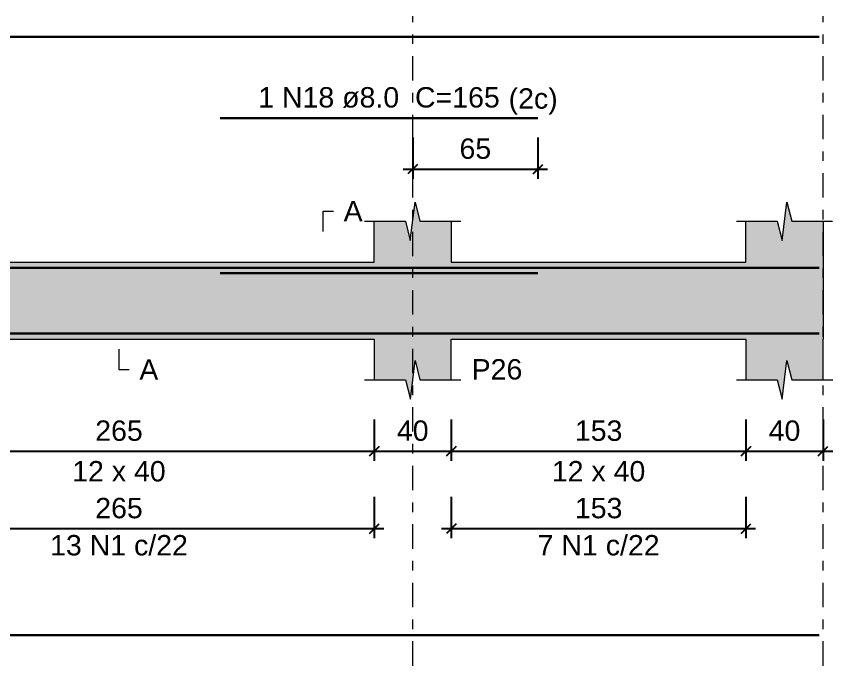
# Model space of a CAD drawing. Header units: millimetres. Extents: x -8 to 605, y -494 to 220.
# Drawn here: x 275.86 to 284.34, y -449.66 to -442.92 of the extents above; entities that cross this region are included whole.
import ezdxf

# ---------------------------------------------------------------- set-up
doc = ezdxf.new("R2010")
doc.units = ezdxf.units.MM
doc.header["$MEASUREMENT"] = 0
doc.linetypes.add('DASHDOT', pattern=[2.54, 1.27, -0.635, 0, -0.635])
doc.linetypes.add('NULL', pattern=[0])
for name, color, linetype, lineweight in [('Descrição da armadura', 7, 'Continuous', 0), ('DT-Barras na forma', 7, 'Continuous', 30), ('DT-Barras rebatidas', 7, 'Continuous', 30), ('DT-Cotas', 7, 'Continuous', 5), ('DT-Forma', 5, 'Continuous', 5), ('DT-Hachura forma vigas', 252, 'Continuous', 5), ('DT-Pontilhado', 9, 'DASHDOT', 5), ('DT-Textos', 7, 'Continuous', 5)]:
    doc.layers.add(name, color=color, linetype=linetype, lineweight=lineweight)
doc.styles.add('Arial', font='arial.ttf')
doc.dimstyles.new('UM_50.000000', dxfattribs={"dimtxt": 0.18, "dimasz": 0.1, "dimexe": 0.1, "dimexo": 0.2, "dimgap": 0, "dimtad": 1, "dimtih": 1, "dimtoh": 1, "dimdec": 1, "dimlfac": 50, "dimzin": 0, "dimdsep": 46, "dimtxsty": 'Standard', "dimcen": 0.09, "dimdle": 0.1, "dimadec": 1, "dimazin": 2, "dimtfac": 1, "dimtdec": 4, "dimtofl": 0, "dimtmove": 0, "dimatfit": 3, "dimfxl": 1, "dimtolj": 1, "dimarcsym": 0})

# ---------------------------------------------------------------- blocks, each defined once
blk = doc.blocks.new('_Oblique')
at = {"color": 0, "linetype": 'ByBlock', "lineweight": -2}
blk.add_line((-0.5, -0.5), (0.5, 0.5), dxfattribs=at)
blk = doc.blocks.new('*D4730')
at = {"layer": 'Defpoints', "color": 0, "transparency": 16777216}
for p in [(274.2781, -446.9056), (279.578, -446.9056), (279.578, -447.4351)]:
    blk.add_point(p, dxfattribs=at)
at = {"layer": 'DT-Cotas', "color": 0, "lineweight": -2, "transparency": 16777216}
for p, q in [((274.2781, -447.1056), (274.2781, -447.5351)), ((279.578, -447.1056), (279.578, -447.5351)), ((274.1781, -447.4351), (279.678, -447.4351))]:
    blk.add_line(p, q, dxfattribs=at)
at = {"layer": 'DT-Cotas', "color": 0, "lineweight": -2, "transparency": 16777216, "xscale": 0.1, "yscale": 0.1, "zscale": 0.1, "rotation": 180}
blk.add_blockref('_Oblique', (274.2781, -447.4351), dxfattribs=at)
at = {"layer": 'DT-Cotas', "color": 0, "lineweight": -2, "transparency": 16777216, "xscale": 0.1, "yscale": 0.1, "zscale": 0.1}
blk.add_blockref('_Oblique', (279.578, -447.4351), dxfattribs=at)
at = {"layer": 'DT-Cotas', "color": 7, "transparency": 16777216, "insert": (276.9281, -447.2233), "char_height": 0.2118, "attachment_point": 5, "rotation": 0.00573, "style": 'Arial'}
blk.add_mtext('\\A1;265', dxfattribs=at)
blk = doc.blocks.new('*D4751')
at = {"layer": 'Defpoints', "color": 0, "transparency": 16777216}
for p in [(279.578, -446.9056), (280.3781, -446.9056), (280.3781, -447.4351)]:
    blk.add_point(p, dxfattribs=at)
at = {"layer": 'DT-Cotas', "color": 0, "lineweight": -2, "transparency": 16777216}
for p, q in [((279.578, -447.1056), (279.578, -447.5351)), ((280.3781, -447.1056), (280.3781, -447.5351)), ((279.478, -447.4351), (280.4781, -447.4351))]:
    blk.add_line(p, q, dxfattribs=at)
at = {"layer": 'DT-Cotas', "color": 0, "lineweight": -2, "transparency": 16777216, "xscale": 0.1, "yscale": 0.1, "zscale": 0.1, "rotation": 180}
blk.add_blockref('_Oblique', (279.578, -447.4351), dxfattribs=at)
at = {"layer": 'DT-Cotas', "color": 0, "lineweight": -2, "transparency": 16777216, "xscale": 0.1, "yscale": 0.1, "zscale": 0.1}
blk.add_blockref('_Oblique', (280.3781, -447.4351), dxfattribs=at)
at = {"layer": 'DT-Cotas', "color": 7, "transparency": 16777216, "insert": (279.9781, -447.2233), "char_height": 0.2118, "attachment_point": 5, "rotation": 0.00573, "style": 'Arial'}
blk.add_mtext('\\A1;40', dxfattribs=at)
blk = doc.blocks.new('*D4752')
at = {"layer": 'Defpoints', "color": 0, "transparency": 16777216}
for p in [(280.3781, -446.9056), (283.438, -446.9056), (283.438, -447.4351)]:
    blk.add_point(p, dxfattribs=at)
at = {"layer": 'DT-Cotas', "color": 0, "lineweight": -2, "transparency": 16777216}
for p, q in [((280.3781, -447.1056), (280.3781, -447.5351)), ((283.438, -447.1056), (283.438, -447.5351)), ((280.2781, -447.4351), (283.538, -447.4351))]:
    blk.add_line(p, q, dxfattribs=at)
at = {"layer": 'DT-Cotas', "color": 0, "lineweight": -2, "transparency": 16777216, "xscale": 0.1, "yscale": 0.1, "zscale": 0.1, "rotation": 180}
blk.add_blockref('_Oblique', (280.3781, -447.4351), dxfattribs=at)
at = {"layer": 'DT-Cotas', "color": 0, "lineweight": -2, "transparency": 16777216, "xscale": 0.1, "yscale": 0.1, "zscale": 0.1}
blk.add_blockref('_Oblique', (283.438, -447.4351), dxfattribs=at)
at = {"layer": 'DT-Cotas', "color": 7, "transparency": 16777216, "insert": (281.9081, -447.2233), "char_height": 0.2118, "attachment_point": 5, "rotation": 0.00573, "style": 'Arial'}
blk.add_mtext('\\A1;153', dxfattribs=at)
blk = doc.blocks.new('*D4753')
at = {"layer": 'Defpoints', "color": 0, "transparency": 16777216}
for p in [(283.438, -446.9056), (284.2381, -446.9056), (284.2381, -447.4351)]:
    blk.add_point(p, dxfattribs=at)
at = {"layer": 'DT-Cotas', "color": 0, "lineweight": -2, "transparency": 16777216}
for p, q in [((283.438, -447.1056), (283.438, -447.5351)), ((284.2381, -447.1056), (284.2381, -447.5351)), ((283.338, -447.4351), (284.3381, -447.4351))]:
    blk.add_line(p, q, dxfattribs=at)
at = {"layer": 'DT-Cotas', "color": 0, "lineweight": -2, "transparency": 16777216, "xscale": 0.1, "yscale": 0.1, "zscale": 0.1, "rotation": 180}
blk.add_blockref('_Oblique', (283.438, -447.4351), dxfattribs=at)
at = {"layer": 'DT-Cotas', "color": 0, "lineweight": -2, "transparency": 16777216, "xscale": 0.1, "yscale": 0.1, "zscale": 0.1}
blk.add_blockref('_Oblique', (284.2381, -447.4351), dxfattribs=at)
at = {"layer": 'DT-Cotas', "color": 7, "transparency": 16777216, "insert": (283.8381, -447.2233), "char_height": 0.2118, "attachment_point": 5, "rotation": 0.00573, "style": 'Arial'}
blk.add_mtext('\\A1;40', dxfattribs=at)
blk = doc.blocks.new('*D4755')
at = {"layer": 'Defpoints', "color": 0, "transparency": 16777216}
for p in [(279.9781, -443.975), (281.2781, -443.975), (281.2781, -444.5045)]:
    blk.add_point(p, dxfattribs=at)
at = {"layer": 'DT-Cotas', "color": 0, "lineweight": -2, "transparency": 16777216}
for p, q in [((279.9781, -444.175), (279.9781, -444.6045)), ((281.2781, -444.175), (281.2781, -444.6045)), ((279.8781, -444.5045), (281.3781, -444.5045))]:
    blk.add_line(p, q, dxfattribs=at)
at = {"layer": 'DT-Cotas', "color": 0, "lineweight": -2, "transparency": 16777216, "xscale": 0.1, "yscale": 0.1, "zscale": 0.1, "rotation": 180}
blk.add_blockref('_Oblique', (279.9781, -444.5045), dxfattribs=at)
at = {"layer": 'DT-Cotas', "color": 0, "lineweight": -2, "transparency": 16777216, "xscale": 0.1, "yscale": 0.1, "zscale": 0.1}
blk.add_blockref('_Oblique', (281.2781, -444.5045), dxfattribs=at)
at = {"layer": 'DT-Cotas', "color": 7, "transparency": 16777216, "insert": (280.6281, -444.2927), "char_height": 0.2118, "attachment_point": 5, "rotation": 0.00573, "style": 'Arial'}
blk.add_mtext('\\A1;65', dxfattribs=at)
blk = doc.blocks.new('*D4761')
at = {"layer": 'Defpoints', "color": 0, "transparency": 16777216}
for p in [(274.2781, -447.7104), (279.578, -447.7104), (279.578, -448.2399)]:
    blk.add_point(p, dxfattribs=at)
at = {"layer": 'DT-Cotas', "color": 0, "lineweight": -2, "transparency": 16777216}
for p, q in [((274.2781, -447.9104), (274.2781, -448.3399)), ((279.578, -447.9104), (279.578, -448.3399)), ((274.1781, -448.2399), (279.678, -448.2399))]:
    blk.add_line(p, q, dxfattribs=at)
at = {"layer": 'DT-Cotas', "color": 0, "lineweight": -2, "transparency": 16777216, "xscale": 0.1, "yscale": 0.1, "zscale": 0.1, "rotation": 180}
blk.add_blockref('_Oblique', (274.2781, -448.2399), dxfattribs=at)
at = {"layer": 'DT-Cotas', "color": 0, "lineweight": -2, "transparency": 16777216, "xscale": 0.1, "yscale": 0.1, "zscale": 0.1}
blk.add_blockref('_Oblique', (279.578, -448.2399), dxfattribs=at)
at = {"layer": 'DT-Cotas', "color": 7, "transparency": 16777216, "insert": (276.9281, -448.0281), "char_height": 0.2118, "attachment_point": 5, "rotation": 0.00573, "style": 'Arial'}
blk.add_mtext('\\A1;265', dxfattribs=at)
blk = doc.blocks.new('*D4762')
at = {"layer": 'Defpoints', "color": 0, "transparency": 16777216}
for p in [(280.3781, -447.7104), (283.438, -447.7104), (283.438, -448.2399)]:
    blk.add_point(p, dxfattribs=at)
at = {"layer": 'DT-Cotas', "color": 0, "lineweight": -2, "transparency": 16777216}
for p, q in [((280.3781, -447.9104), (280.3781, -448.3399)), ((283.438, -447.9104), (283.438, -448.3399)), ((280.2781, -448.2399), (283.538, -448.2399))]:
    blk.add_line(p, q, dxfattribs=at)
at = {"layer": 'DT-Cotas', "color": 0, "lineweight": -2, "transparency": 16777216, "xscale": 0.1, "yscale": 0.1, "zscale": 0.1, "rotation": 180}
blk.add_blockref('_Oblique', (280.3781, -448.2399), dxfattribs=at)
at = {"layer": 'DT-Cotas', "color": 0, "lineweight": -2, "transparency": 16777216, "xscale": 0.1, "yscale": 0.1, "zscale": 0.1}
blk.add_blockref('_Oblique', (283.438, -448.2399), dxfattribs=at)
at = {"layer": 'DT-Cotas', "color": 7, "transparency": 16777216, "insert": (281.9081, -448.0281), "char_height": 0.2118, "attachment_point": 5, "rotation": 0.00573, "style": 'Arial'}
blk.add_mtext('\\A1;153', dxfattribs=at)

msp = doc.modelspace()

# ---------------------------------------------------------------- hatches: boundary and pattern name
at = {"layer": 'DT-Hachura forma vigas', "linetype": 'Continuous'}
msp.add_hatch(color=252, dxfattribs=at).paths.add_polyline_path([(284.238, -446.6938), (284.238, -446.2702), (284.238, -445.4702), (284.238, -445.0466), (283.913, -445.0466), (283.863, -444.8466), (283.813, -445.2466), (283.763, -445.0466), (283.438, -445.0466), (283.438, -445.4702), (280.378, -445.4702), (280.378, -445.0466), (280.053, -445.0466), (280.003, -444.8466), (279.953, -445.2466), (279.903, -445.0466), (279.578, -445.0466), (279.578, -445.4702), (274.278, -445.4702), (274.278, -445.0466), (274.213, -445.0466), (274.163, -444.8466), (274.113, -445.2466), (274.063, -445.0466), (273.998, -445.0466), (273.998, -445.4702), (272.808, -445.4702), (272.808, -446.2702), (273.998, -446.2702), (273.998, -446.6938), (274.063, -446.6938), (274.113, -446.8938), (274.163, -446.4938), (274.213, -446.6938), (274.278, -446.6938), (274.278, -446.2702), (279.578, -446.2702), (279.578, -446.6938), (279.903, -446.6938), (279.953, -446.8938), (280.003, -446.4938), (280.053, -446.6938), (280.378, -446.6938), (280.378, -446.2702), (283.438, -446.2702), (283.438, -446.6938), (283.763, -446.6938), (283.813, -446.8938), (283.863, -446.4938), (283.913, -446.6938), (284.238, -446.6938)])

# ---------------------------------------------------------------- linework, layer by layer
at = {"layer": 'DT-Barras na forma'}
for points in [[(261.1666, -445.5282), (284.1981, -445.5282)], [(277.9781, -445.5842), (281.2781, -445.5842)], [(261.1666, -446.2122), (284.1981, -446.2122)]]:
    msp.add_lwpolyline(points, dxfattribs=at)
at = {"layer": 'DT-Barras rebatidas'}
for points in [[(261.1666, -443.1278), (284.1981, -443.1278)], [(277.9781, -443.975), (281.2781, -443.975)], [(261.1666, -449.3468), (284.1981, -449.3468)]]:
    msp.add_lwpolyline(points, dxfattribs=at)
at = {"layer": 'DT-Forma'}
for p, q in [((279.953, -445.2466), (280.003, -444.8466)), ((280.003, -444.8466), (280.053, -445.0466)), ((283.813, -445.2466), (283.863, -444.8466)), ((283.863, -444.8466), (283.913, -445.0466)), ((279.478, -445.0466), (279.903, -445.0466)), ((279.578, -445.4702), (279.578, -445.0466)), ((279.903, -445.0466), (279.953, -445.2466)), ((280.053, -445.0466), (280.478, -445.0466)), ((280.378, -445.0466), (280.378, -445.4702)), ((283.338, -445.0466), (283.763, -445.0466)), ((283.438, -445.4702), (283.438, -445.0466)), ((283.763, -445.0466), (283.813, -445.2466)), ((283.913, -445.0466), (284.338, -445.0466)), ((284.238, -445.0466), (284.238, -445.4702)), ((274.2781, -445.4702), (279.578, -445.4702)), ((280.3781, -445.4702), (283.438, -445.4702)), ((274.2781, -446.2702), (279.578, -446.2702)), ((279.578, -446.2702), (279.578, -446.6938)), ((280.3781, -446.6938), (280.3781, -446.2702)), ((280.3781, -446.2702), (283.438, -446.2702)), ((283.438, -446.2702), (283.438, -446.6938)), ((284.2381, -446.6938), (284.2381, -446.2702)), ((279.9531, -446.8938), (280.0031, -446.4938)), ((280.0031, -446.4938), (280.0531, -446.6938)), ((283.8131, -446.8938), (283.8631, -446.4938)), ((283.8631, -446.4938), (283.9131, -446.6938)), ((279.478, -446.6938), (279.9031, -446.6938)), ((279.9031, -446.6938), (279.9531, -446.8938)), ((280.0531, -446.6938), (280.4781, -446.6938)), ((283.338, -446.6938), (283.7631, -446.6938)), ((283.7631, -446.6938), (283.8131, -446.8938)), ((283.9131, -446.6938), (284.3381, -446.6938))]:
    msp.add_line(p, q, dxfattribs=at)
at = {"layer": 'DT-Forma', "linetype": 'Continuous'}
msp.add_line((284.238, -445.4702), (284.238, -446.2702), dxfattribs=at)
at = {"layer": 'DT-Pontilhado', "ltscale": 0.2}
for p, q in [((279.9781, -449.6645), (279.9781, -442.916)), ((284.2381, -449.6645), (284.2381, -442.916))]:
    msp.add_line(p, q, dxfattribs=at)
at = {"layer": 'DT-Textos'}
for points in [[(279.0485, -445.1525), (279.0485, -444.9407), (279.1544, -444.9407)], [(276.9281, -446.3761), (276.9281, -446.5879), (277.034, -446.5879)]]:
    msp.add_lwpolyline(points, dxfattribs=at)

# ---------------------------------------------------------------- texts
at = {"layer": 'Descrição da armadura', "linetype": 'NULL', "char_height": 0.2118, "attachment_point": 8, "line_spacing_factor": 0.9, "style": 'Arial'}
for s, insert, width in [('1 N18 ø8.0  C=165', (279.6276, -443.8695), 5.015721), ('13 N1 c/22', (276.9281, -448.5216), 2.86156), ('7 N1 c/22', (281.9081, -448.5216), 2.53256)]:
    msp.add_mtext(s, dxfattribs=dict(at, insert=insert, width=width))
at = {"layer": 'DT-Textos', "linetype": 'NULL', "char_height": 0.2118, "line_spacing_factor": 0.798, "style": 'Arial'}
for s, insert, width, attachment_point in [('(2c)', (280.9736, -443.9394), 1.018965, 7), ('A', (279.2606, -445.0465), 0.394865, 7), ('A', (277.1396, -446.6935), 0.394865, 7), ('P26', (280.5896, -446.6935), 1.052866, 7), ('12 x 40', (276.9276, -447.7525), 1.940747, 8), ('12 x 40', (281.9076, -447.7525), 1.940747, 8)]:
    msp.add_mtext(s, dxfattribs=dict(at, insert=insert, width=width, attachment_point=attachment_point))

# ---------------------------------------------------------------- dimensions: what is measured, and where the dimension line sits
at = {"layer": 'DT-Cotas'}
for base, p1, p2, picture, middle in [((281.2781, -444.5045), (279.9781, -443.975), (281.2781, -443.975), '*D4755', (280.6281, -444.2927)), ((279.578, -447.4351), (274.2781, -446.9056), (279.578, -446.9056), '*D4730', (276.9281, -447.2233)), ((280.3781, -447.4351), (279.578, -446.9056), (280.3781, -446.9056), '*D4751', (279.9781, -447.2233)), ((283.438, -447.4351), (280.3781, -446.9056), (283.438, -446.9056), '*D4752', (281.9081, -447.2233)), ((284.2381, -447.4351), (283.438, -446.9056), (284.2381, -446.9056), '*D4753', (283.8381, -447.2233)), ((279.578, -448.2399), (274.2781, -447.7104), (279.578, -447.7104), '*D4761', (276.9281, -448.0281)), ((283.438, -448.2399), (280.3781, -447.7104), (283.438, -447.7104), '*D4762', (281.9081, -448.0281))]:
    dim = msp.add_linear_dim(base=base, p1=p1, p2=p2, dimstyle='UM_50.000000', override={"dimtxt": 0.2118, "dimasz": 0.1, "dimexe": 0.1, "dimexo": 0.2, "dimtad": 1, "dimtih": 0, "dimtoh": 0, "dimdec": 1, "dimlfac": 50, "dimzin": 8, "dimtxsty": 'Arial', "dimblk": 'Oblique', "dimblk1": 'Oblique', "dimblk2": 'Oblique', "dimsah": 1, "dimdle": 0.1, "dimse1": 0, "dimse2": 0, "dimclrt": 7, "dimadec": 1, "dimazin": 3, "dimtmove": 2, "dimldrblk": 'Oblique'}, dxfattribs=at)
    dim.commit()
    dim.dimension.update_dxf_attribs({"geometry": picture, "text_midpoint": middle, "dimtype": 160, "text_rotation": 0.00573})

doc.saveas('drawing.dxf')
